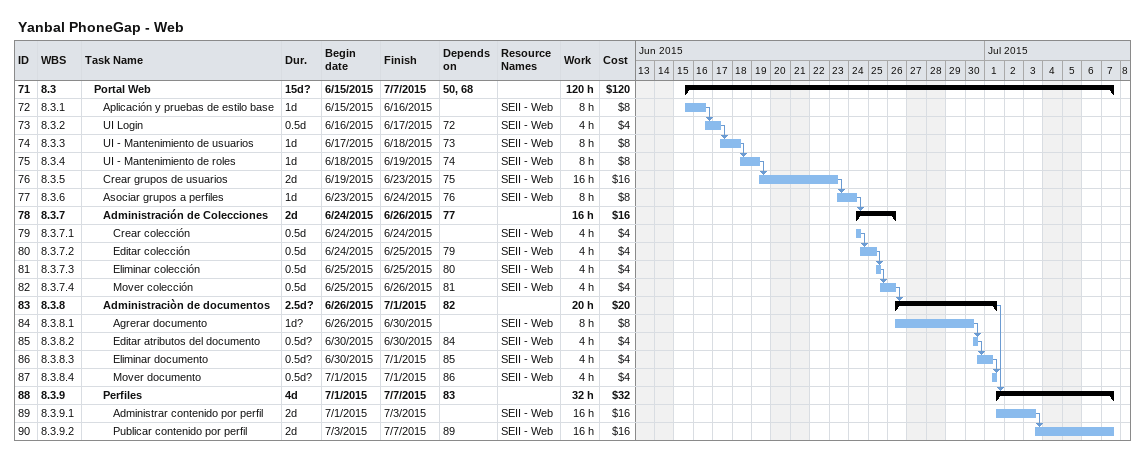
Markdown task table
Yanbal PhoneGap - Web

| ID | WBS | Task | Duration | Start | Finish | Predecessors | Resources | Work (h) | Cost ($) |
|---|---|---|---|---|---|---|---|---|---|
| 71 | 8.3 | **Portal Web** | 15d? | 2015-06-15 | 2015-07-07 | 50, 68 |  | 120 | 120 |
| 72 | 8.3.1 | Aplicación y pruebas de estilo base | 1d | 2015-06-15 | 2015-06-16 |  | SEII - Web | 8 | 8 |
| 73 | 8.3.2 | UI Login | 0.5d | 2015-06-16 | 2015-06-17 | 72 | SEII - Web | 4 | 4 |
| 74 | 8.3.3 | UI - Mantenimiento de usuarios | 1d | 2015-06-17 | 2015-06-18 | 73 | SEII - Web | 8 | 8 |
| 75 | 8.3.4 | UI - Mantenimiento de roles | 1d | 2015-06-18 | 2015-06-19 | 74 | SEII - Web | 8 | 8 |
| 76 | 8.3.5 | Crear grupos de usuarios | 2d | 2015-06-19 | 2015-06-23 | 75 | SEII - Web | 16 | 16 |
| 77 | 8.3.6 | Asociar grupos a perfiles | 1d | 2015-06-23 | 2015-06-24 | 76 | SEII - Web | 8 | 8 |
| 78 | 8.3.7 | **Administración de Colecciones** | 2d | 2015-06-24 | 2015-06-26 | 77 |  | 16 | 16 |
| 79 | 8.3.7.1 | Crear colección | 0.5d | 2015-06-24 | 2015-06-24 |  | SEII - Web | 4 | 4 |
| 80 | 8.3.7.2 | Editar colección | 0.5d | 2015-06-24 | 2015-06-25 | 79 | SEII - Web | 4 | 4 |
| 81 | 8.3.7.3 | Eliminar colección | 0.5d | 2015-06-25 | 2015-06-25 | 80 | SEII - Web | 4 | 4 |
| 82 | 8.3.7.4 | Mover colección | 0.5d | 2015-06-25 | 2015-06-26 | 81 | SEII - Web | 4 | 4 |
| 83 | 8.3.8 | **Administraciòn de documentos** | 2.5d? | 2015-06-26 | 2015-07-01 | 82 |  | 20 | 20 |
| 84 | 8.3.8.1 | Agrerar documento | 1d? | 2015-06-26 | 2015-06-30 |  | SEII - Web | 8 | 8 |
| 85 | 8.3.8.2 | Editar atributos del documento | 0.5d? | 2015-06-30 | 2015-06-30 | 84 | SEII - Web | 4 | 4 |
| 86 | 8.3.8.3 | Eliminar documento | 0.5d? | 2015-06-30 | 2015-07-01 | 85 | SEII - Web | 4 | 4 |
| 87 | 8.3.8.4 | Mover documento | 0.5d? | 2015-07-01 | 2015-07-01 | 86 | SEII - Web | 4 | 4 |
| 88 | 8.3.9 | **Perfiles** | 4d | 2015-07-01 | 2015-07-07 | 83 |  | 32 | 32 |
| 89 | 8.3.9.1 | Administrar contenido por perfil | 2d | 2015-07-01 | 2015-07-03 |  | SEII - Web | 16 | 16 |
| 90 | 8.3.9.2 | Publicar contenido por perfil | 2d | 2015-07-03 | 2015-07-07 | 89 | SEII - Web | 16 | 16 |
